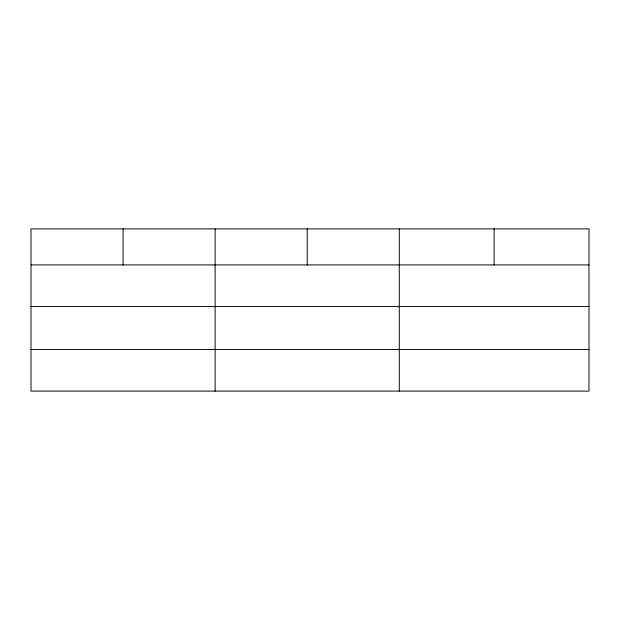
<?xml version="1.0" encoding="UTF-8"?>
<svg xmlns="http://www.w3.org/2000/svg" width="620" height="620" viewBox="0 0 620 620"><rect width="100%" height="100%" fill="white"/><g stroke="black" fill="none" stroke-linecap="round" stroke-linejoin="round"><path stroke-width="0.93" d="M589 306.559L589 228.896L31 228.896L31 391.104L589 391.104L589 306.559L31 306.559M31 264.911L589 264.911M31 349.463L589 349.463M494.14 228.896L494.14 264.911M399.28 228.896L399.28 391.104M307.21 228.896L307.21 264.911M215.14 228.896L215.14 391.104M123.07 228.896L123.07 264.911"/></g></svg>
